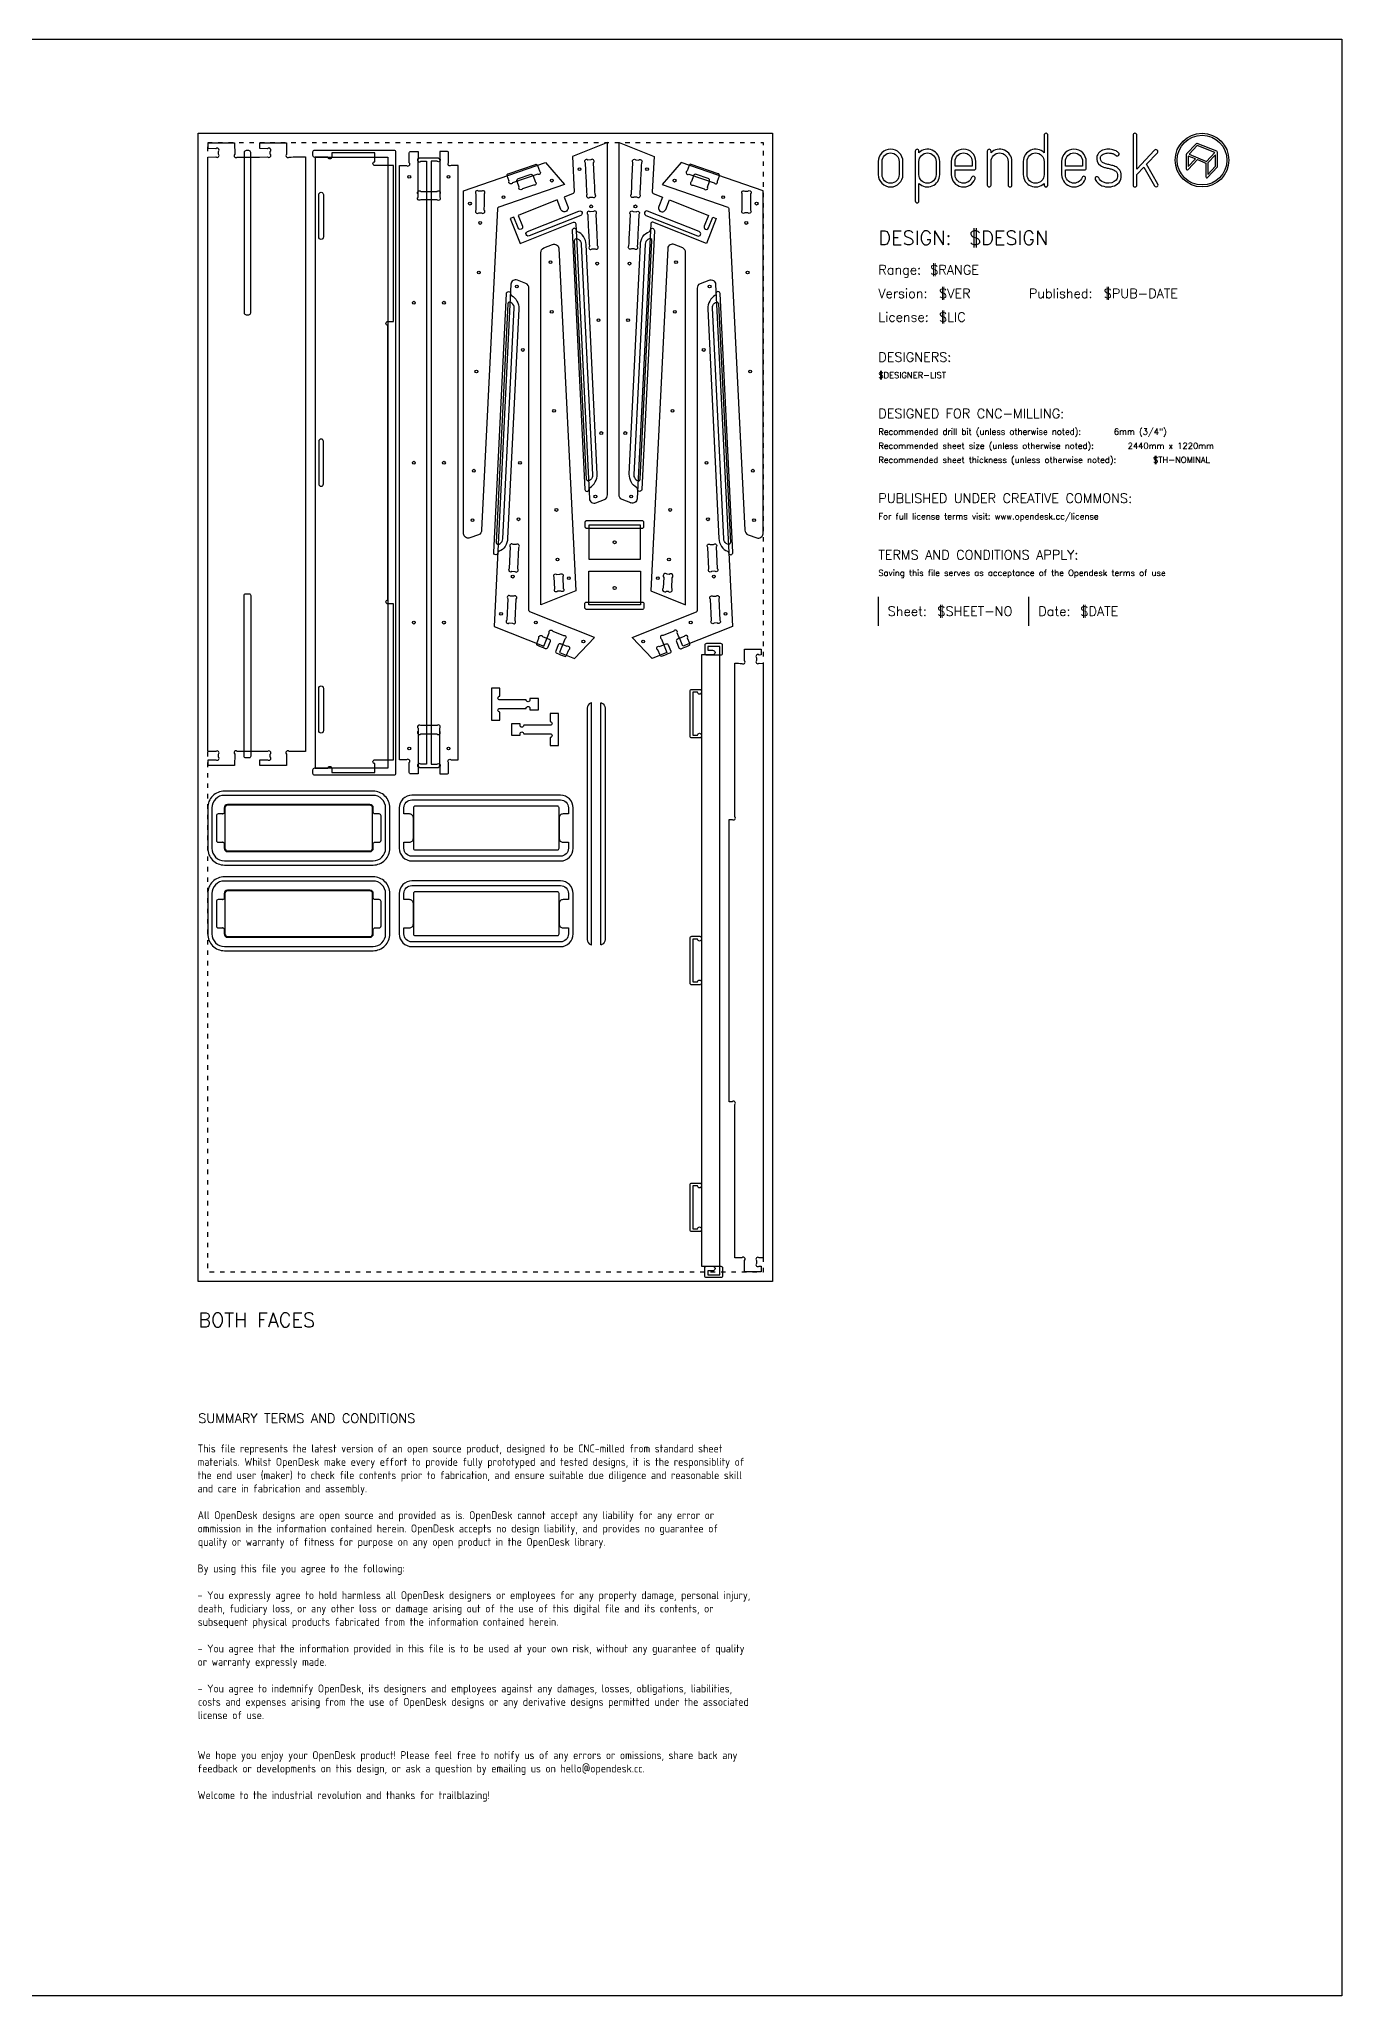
# Model space of a CAD drawing. Extents: x -300 to 5880, y -300 to 4158.
# Drawn here: x 3112 to 5880, y 0 to 4158 of the extents above; entities that cross this region are included whole.
import ezdxf
from ezdxf.enums import TextEntityAlignment as Align

# ---------------------------------------------------------------- set-up
doc = ezdxf.new("R2010")
doc.units = 0
doc.linetypes.add('DGN_STYLE_5', pattern=[22.17944, 9.505474, -12.673965])
doc.layers.add('00-NOPRINT_TEXT', color=7, linetype='CONTINUOUS')
doc.layers.add('00_NOPRINT_TOLERANCE', color=7, linetype='DGN_STYLE_5')
doc.layers.add('BOARD_$TH-NOMINAL', color=3, linetype='CONTINUOUS', lineweight=30)
for name, color, linetype, true_color in [('TOP-CUT-INSIDE_18MM', 1, 'CONTINUOUS', 0xff1c00), ('TOP-CUT-OUTSIDE_18MM', 220, 'CONTINUOUS', 0xff00d1), ('TOP-HOLE-6MM-DIAM_14MM', 220, 'CONTINUOUS', 0xff00c7), ('TOP-POCKET-INSIDE_06MM', 6, 'CONTINUOUS', 0xff00e0), ('TOP-POCKET-INSIDE_08MM', 40, 'CONTINUOUS', 0xffac00), ('TOP-POCKET-INSIDE_09MM', 60, 'CONTINUOUS', 0xb0ff00), ('TOP-POCKET-INSIDE_12MM', 140, 'CONTINUOUS', 0x00b1ff), ('TOP-POCKET-OUTSIDE_06MM', 190, 'CONTINUOUS', 0x7900ff), ('TOP-POCKET-OUTSIDE_12MM', 120, 'CONTINUOUS', 0x00ffa8)]:
    doc.layers.add(name, color=color, linetype=linetype, true_color=true_color)
doc.styles.add('OD-ISOCP-17', font='isocp.shx', dxfattribs={"height": 17})
doc.styles.add('OD-SIMPLEX-13', font='simplex.shx', dxfattribs={"height": 13})
doc.styles.add('OD-SIMPLEX-20', font='simplex.shx', dxfattribs={"height": 20})
doc.styles.add('OD-SIMPLEX-30', font='simplex.shx', dxfattribs={"height": 30})

msp = doc.modelspace()

# ---------------------------------------------------------------- linework, layer by layer
at = {"layer": '00-NOPRINT_TEXT', "color": 7}
for p, q in [((4895, 2973), (4895, 2911.3)), ((5214.8, 2911.3), (5214.8, 2973))]:
    msp.add_line(p, q, dxfattribs=at)
at = {"layer": '00-NOPRINT_TEXT', "flags": 128}
msp.add_lwpolyline([(0, 4158), (5880, 4158), (5880, 0), (0, 0)], close=True, dxfattribs=at)
at = {"layer": '00-NOPRINT_TEXT'}
for points in [[(5203, 3870.1, 0.662711), (5247.4, 3851.4), (5247.4, 3848, 1), (5255.3, 3848), (5255.3, 3954, 1), (5247.4, 3954), (5247.4, 3916.7, 0.662711), (5203, 3898)], [(5459.1, 3886), (5482.1, 3846, 1), (5489, 3850), (5464.8, 3892.1), (5487.9, 3916.6, 1), (5482.1, 3922), (5444.4, 3881.9), (5444.4, 3954, 1), (5436.4, 3954), (5436.4, 3848, 1), (5444.4, 3848), (5444.4, 3870.4)], [(4895, 3898), (4895, 3870.1, 1), (4947.3, 3870.1), (4947.3, 3898, 1)], [(4939.3, 3898), (4939.3, 3870.1, -1), (4902.9, 3870.1), (4902.9, 3898, -1)], [(5025.6, 3898, 0.662711), (4981.3, 3916.7), (4981.3, 3920.1, 1), (4973.4, 3920.1), (4973.4, 3814.1, 1), (4981.3, 3814.1), (4981.3, 3851.4, 0.662711), (5025.6, 3870.1)], [(4981.3, 3898, -1), (5017.7, 3898), (5017.7, 3870.1, -1), (4981.3, 3870.1)], [(5102.3, 3898, 1), (5050, 3898), (5050, 3870.1, 0.839291), (5100.7, 3861.2, 1), (5093.3, 3863.9, -0.839291), (5058, 3870.1), (5058, 3880.1), (5098.3, 3880.1, 0.414214), (5102.3, 3884.1)], [(5094.4, 3888.1), (5058, 3888.1), (5058, 3898, -1), (5094.4, 3898)], [(5178.9, 3898, 0.662711), (5134.5, 3916.7), (5134.5, 3920.1, 1), (5126.6, 3920.1), (5126.6, 3848, 1), (5134.5, 3848), (5134.5, 3898, -1), (5170.9, 3898), (5170.9, 3848, 1), (5178.9, 3848)], [(5247.4, 3870.1, -1), (5211, 3870.1), (5211, 3898, -1), (5247.4, 3898)], [(5336.9, 3898, 1), (5284.6, 3898), (5284.6, 3870.1, 0.839291), (5335.3, 3861.2, 1), (5327.9, 3863.9, -0.839291), (5292.6, 3870.1), (5292.6, 3880.1), (5332.9, 3880.1, 0.414214), (5336.9, 3884.1)], [(5329, 3888.1), (5292.6, 3888.1), (5292.6, 3898, -1), (5329, 3898)], [(5400.1, 3920.3, 0.045707), (5395.6, 3922.3, 0.040194), (5390.8, 3923.5, 0.040556), (5383.5, 3924, 0.094973), (5371.7, 3921.8, 0.070872), (5365.8, 3918.4, 0.048346), (5363.1, 3915.9, 0.04488), (5361.1, 3913.1, 0.072273), (5359.4, 3908.6, 0.309308), (5366.9, 3889.4, 0.053458), (5372, 3886.7, 0.041245), (5379.1, 3884.5, -0.005863), (5387.4, 3882.6, -0.030773), (5394.7, 3880.3, -0.132607), (5400.9, 3875.8, -0.093408), (5402.4, 3872.9, -0.14847), (5402.6, 3862.7, -0.201639), (5396.5, 3855.2, -0.222831), (5373.2, 3853.9, -0.190617), (5363.3, 3863.4, 1), (5356.1, 3860, 0.190617), (5370.2, 3846.5, 0.222831), (5400.2, 3848.2, 0.201639), (5410.2, 3860.4, 0.14847), (5410, 3875.3, 0.093408), (5407, 3880.8, 0.132607), (5397.5, 3887.7, 0.030773), (5389.3, 3890.3, 0.005863), (5380.8, 3892.3, -0.041245), (5374.9, 3894.1, -0.053458), (5371.4, 3896, -0.305258), (5367.1, 3906.7, -0.07419), (5368, 3909.1, -0.042878), (5369.1, 3910.7, -0.048346), (5370.7, 3912.1, -0.070872), (5374.6, 3914.4, -0.094973), (5383.5, 3916.1, -0.040556), (5389.6, 3915.6, -0.040194), (5393.1, 3914.7, -0.045707), (5396.3, 3913.3, -0.062202), (5400.1, 3910.6, 1), (5405.5, 3916.4, 0.062202)], [(5615.1, 3885.8, 0.190898), (5615.7, 3887.3), (5615.7, 3917.6, 0.306072), (5614.4, 3919.6), (5572.8, 3936.3, 0.309065), (5570.5, 3935.8), (5550.1, 3914, 0.190898), (5549.5, 3912.6), (5549.5, 3882.2, 0.679405), (5553.1, 3880.8), (5572.9, 3901.9), (5591.1, 3894.5), (5591.1, 3865.5, 0.679405), (5594.7, 3864.1)]]:
    msp.add_lwpolyline(points, format="xyb", close=True, dxfattribs=at)
for points in [[(5553.7, 3909.6), (5553.7, 3887.4), (5568.8, 3903.5)], [(5592.6, 3898.3), (5610, 3916.9), (5572.6, 3931.9), (5555.2, 3913.4)], [(5595.2, 3870.7), (5611.5, 3888.1), (5611.5, 3912.4), (5595.2, 3895.1)]]:
    msp.add_lwpolyline(points, close=True, dxfattribs=at)
for radius in [57, 52.9]:
    msp.add_circle((5582.9, 3901), radius, dxfattribs=at)
at = {"layer": '00_NOPRINT_TOLERANCE', "flags": 128}
for points in [[(3450, 3958), (4670, 3958), (4670, 1518), (3450, 1518)], [(3470, 3938), (4650, 3938), (4650, 1538), (3470, 1538)]]:
    msp.add_lwpolyline(points, close=True, dxfattribs=at)
at = {"layer": 'BOARD_$TH-NOMINAL', "flags": 128}
msp.add_lwpolyline([(3450, 3958), (4670, 3958), (4670, 1518), (3450, 1518)], close=True, dxfattribs=at)
at = {"layer": 'TOP-CUT-INSIDE_18MM', "linetype": 'Continuous'}
for points in [[(3716, 3827.5), (3716, 3737.5, -1), (3706, 3737.5), (3706, 3827.5, -1)], [(3716, 3213), (3716, 3303, 1), (3706, 3303), (3706, 3213, 1)], [(4125.6, 3083.9), (4118.9, 3084.2, 1), (4113, 3078.8), (4110.7, 3033.2, 1), (4116.1, 3027.3), (4122.8, 3026.9, 1), (4128.7, 3032.3), (4130.9, 3077.9, 1)], [(4538, 3083.9), (4544.7, 3084.2, -1), (4550.6, 3078.8), (4552.9, 3033.2, -1), (4547.5, 3027.3), (4540.8, 3026.9, -1), (4534.9, 3032.3), (4532.7, 3077.9, -1)], [(4224.4, 3015.5), (4225.6, 2990.8, -1), (4220.3, 2984.9), (4213.6, 2984.6, -1), (4207.7, 2990), (4206.5, 3014.6, -1), (4211.8, 3020.5), (4218.5, 3020.9, -1)], [(4456, 2991.4), (4457.1, 3013.2, 1), (4450.4, 3020.6), (4446.5, 3020.8, 1), (4439.1, 3014.1), (4438, 2992.3, 1), (4444.7, 2984.8), (4448.6, 2984.7, 1)], [(4120.2, 2974), (4113.5, 2974.3, 1), (4107.6, 2969), (4105.3, 2923.3, 1), (4110.7, 2917.4), (4117.4, 2917.1, 1), (4123.3, 2922.4), (4125.5, 2968.1, 1)], [(4543.4, 2974), (4550.1, 2974.3, -1), (4556, 2969), (4558.3, 2923.3, -1), (4552.9, 2917.4), (4546.2, 2917.1, -1), (4540.3, 2922.4), (4538.1, 2968.1, -1)], [(3716, 2778.5), (3716, 2688.5, -1), (3706, 2688.5), (3706, 2778.5, -1)]]:
    msp.add_lwpolyline(points, format="xyb", close=True, dxfattribs=at)
at = {"layer": 'TOP-CUT-INSIDE_18MM'}
for points in [[(3834.5, 2511.5), (3825.3, 2511.5, -0.414214), (3821.8, 2515), (3821.8, 2524.5, 0.414214), (3814.8, 2531.5), (3512.2, 2531.5, 0.414214), (3505.2, 2524.5), (3505.2, 2515, -0.414214), (3501.7, 2511.5), (3502, 2511.5), (3492.5, 2511.5, 0.414214), (3488.5, 2507.5), (3488.5, 2455.5, 0.414214), (3492.5, 2451.5), (3502, 2451.5), (3501.7, 2451.5, -0.414214), (3505.2, 2448), (3505.2, 2438.5, 0.414214), (3512.2, 2431.5), (3814.8, 2431.5, 0.414214), (3821.8, 2438.5), (3821.8, 2448, -0.414214), (3825.3, 2451.5), (3834.5, 2451.5, 0.414214), (3838.5, 2455.5), (3838.5, 2507.5, 0.414214)], [(3834.5, 2329.5), (3825.3, 2329.5, -0.414214), (3821.8, 2333), (3821.8, 2342.5, 0.414214), (3814.8, 2349.5), (3512.2, 2349.5, 0.414214), (3505.2, 2342.5), (3505.2, 2333, -0.414214), (3501.7, 2329.5), (3502, 2329.5), (3492.5, 2329.5, 0.414214), (3488.5, 2325.5), (3488.5, 2273.5, 0.414214), (3492.5, 2269.5), (3502, 2269.5), (3501.7, 2269.5, -0.414214), (3505.2, 2266), (3505.2, 2256.5, 0.414214), (3512.2, 2249.5), (3814.8, 2249.5, 0.414214), (3821.8, 2256.5), (3821.8, 2266, -0.414214), (3825.3, 2269.5), (3834.5, 2269.5, 0.414214), (3838.5, 2273.5), (3838.5, 2325.5, 0.414214)]]:
    msp.add_lwpolyline(points, format="xyb", close=True, dxfattribs=at)
for centre in [(4334.7, 3088.9), (4334.7, 2991.7)]:
    msp.add_circle(centre, 3.2, dxfattribs=at)
at = {"layer": 'TOP-CUT-OUTSIDE_18MM', "linetype": 'Continuous'}
for p, q in [((4126.9, 2890.7), (4126.9, 2890.7)), ((4536.7, 2890.7), (4536.7, 2890.7))]:
    msp.add_line(p, q, dxfattribs=at)
for points in [[(3487.3, 3907.8, 1), (3493, 3913.5), (3493, 3919.5, 1), (3487.3, 3925.2), (3471, 3925.5), (3471, 3937.5), (3527.2, 3937.5), (3527.3, 3913.2, 1), (3532.9, 3907.5), (3580, 3907.5), (3597.3, 3907.8, 1), (3603, 3913.5), (3603, 3919.5, 1), (3597.3, 3925.2), (3581, 3925.5), (3581, 3937.5), (3637.3, 3937.5), (3637.3, 3913.2, 1), (3642.9, 3907.5, 0.002849), (3678, 3907.9), (3678, 2644.1, 0.002849), (3642.9, 2644.5, 1), (3637.3, 2638.8), (3637.3, 2614.5), (3581, 2614.5), (3581, 2626.5), (3597.3, 2626.8, 1), (3603, 2632.5), (3603, 2638.5, 1), (3597.3, 2644.2), (3580, 2644.5), (3532.9, 2644.5, 1), (3527.3, 2638.8), (3527.2, 2614.5), (3471, 2614.5), (3471, 2626.5), (3487.3, 2626.8, 1), (3493, 2632.5), (3493, 2638.5, 1), (3487.3, 2644.2), (3470, 2644.5), (3470, 3907.5)], [(3892.6, 3889.5, 1), (3898.3, 3895.2), (3898.3, 3916.5, -0.414214), (3901.3, 3919.5), (3917, 3919.5), (3917, 3904.2, 1), (3922.7, 3898.5), (3935, 3898.5), (3935, 2617.5), (3922.7, 2617.5, 1), (3917, 2611.8), (3917, 2596.5), (3901.3, 2596.5, -0.414214), (3898.3, 2599.5), (3898.3, 2620.8, 1), (3892.6, 2626.5), (3877.8, 2626.5), (3877.8, 3889.5)], [(3987.3, 3889.5, -1), (3981.7, 3895.2), (3981.7, 3916.5, 0.414214), (3978.7, 3919.5), (3962.9, 3919.5), (3962.9, 3904.2, -1), (3957.3, 3898.5), (3945, 3898.5), (3945, 2617.5), (3957.3, 2617.5, -1), (3962.9, 2611.8), (3962.9, 2596.5), (3978.7, 2596.5, 0.414214), (3981.7, 2599.5), (3981.7, 2620.8, -1), (3987.3, 2626.5), (4002.2, 2626.5), (4002.2, 3889.5)], [(4641.7, 1568.2, 1), (4636, 1562.5), (4636, 1556.5, 1), (4641.7, 1550.8), (4646, 1550.5), (4646, 1538.5), (4610.8, 1538.5), (4610.7, 1562.8, 1), (4605.1, 1568.5, 0.006621), (4590, 1568.1), (4590, 1894.3, 1), (4584.3, 1900), (4578, 1900), (4578, 2500), (4584.3, 2500, 1), (4590, 2505.7), (4590, 2831.9, 0.006621), (4605.1, 2831.5, 1), (4610.7, 2837.2), (4610.8, 2861.5), (4646, 2861.5), (4646, 2849.5), (4641.7, 2849.2, 1), (4636, 2843.5), (4636, 2837.5, 1), (4641.7, 2831.8), (4650, 2831.5), (4650, 1568.5)]]:
    msp.add_lwpolyline(points, format="xyb", close=True, dxfattribs=at)
at = {"layer": 'TOP-CUT-OUTSIDE_18MM'}
for points in [[(3852.8, 3550, -1), (3852.8, 3558), (3865, 3558), (3865, 3889.5), (3825, 3889.5, -1), (3825, 3897.5), (3825, 3916.5), (3733.5, 3916.5), (3733.5, 3907.5, -1), (3725.5, 3907.5), (3698, 3907.5), (3698, 2608.5), (3725.5, 2608.5, -1), (3733.5, 2608.5), (3733.5, 2599.5), (3825, 2599.5), (3825, 2618.5, -1), (3825, 2626.5), (3865, 2626.5), (3865, 2958), (3852.8, 2958, -1), (3852.8, 2966)], [(4319.3, 3938), (4245.2, 3908.4), (4248.9, 3833.3, -0.320521), (4246.7, 3829.9), (4227.4, 3822.2), (4235.3, 3802.3, -1.000001), (4220.2, 3796.3), (4212.3, 3816.2), (4129.6, 3783.2), (4138.7, 3760.4, -1), (4129.4, 3756.7), (4120.3, 3779.5), (4112.9, 3776.5), (4134, 3723.6), (4247.4, 3768.8, -0.514553), (4252.2, 3765.7), (4281.2, 3181.3, 0.514543), (4294.9, 3172.5), (4294.8, 3172.5), (4313.1, 3179.7, 0.334209), (4319.3, 3190)], [(4344.3, 3938), (4418.4, 3908.4), (4414.7, 3833.3, 0.320521), (4416.9, 3829.9), (4436.2, 3822.2), (4428.3, 3802.3, 1.000001), (4443.4, 3796.3), (4451.3, 3816.2), (4534, 3783.2), (4524.9, 3760.4, 1), (4534.2, 3756.7), (4543.3, 3779.5), (4550.7, 3776.5), (4529.6, 3723.6), (4416.2, 3768.8, 0.514553), (4411.4, 3765.7), (4382.4, 3181.3, -0.514543), (4368.7, 3172.5), (4368.8, 3172.5), (4350.5, 3179.7, -0.334209), (4344.3, 3190)], [(4013.6, 3835.9), (4187.8, 3895.6), (4227.9, 3848.9), (4088.3, 3801, 0.306932), (4086, 3797.9), (4052.1, 3114.7, -0.334209), (4045.4, 3104.7), (4026.8, 3098.3, -0.485193), (4013.6, 3106.9)], [(4650, 3835.9), (4475.8, 3895.6), (4435.7, 3848.9), (4575.3, 3801, -0.306932), (4577.6, 3797.9), (4611.5, 3114.7, 0.334209), (4618.3, 3104.7), (4636.8, 3098.3, 0.485193), (4650, 3106.9)], [(4252.3, 2985.6), (4178.1, 2956), (4178.1, 3017.6), (4178.1, 3704, -0.334209), (4184.3, 3714.3), (4202.5, 3721.5, -0.485193), (4216.1, 3713.7)], [(4411.3, 2985.6), (4485.5, 2956), (4485.5, 3017.6), (4485.5, 3704, 0.334209), (4479.3, 3714.3), (4461.1, 3721.5, 0.485193), (4447.5, 3713.7)], [(4229.2, 2883.3), (4217.7, 2854.5), (4249.5, 2841.8), (4291.8, 2886.5), (4154.8, 2941.2, -0.306929), (4152.6, 2944.4), (4152.6, 3628.5, 0.334209), (4146.3, 3638.8), (4128.1, 3646), (4128.1, 3646, 0.514543), (4114.4, 3637.2), (4078.4, 2910.1), (4184.2, 2867.9, -0.004605), (4195.8, 2896.6, -1), (4203.1, 2899.8), (4226.1, 2890.6, -1)], [(4434.4, 2883.3), (4445.9, 2854.5), (4414.1, 2841.8), (4371.8, 2886.5), (4508.8, 2941.2, 0.306929), (4511, 2944.4), (4511, 3628.5, -0.334209), (4517.3, 3638.8), (4535.5, 3646), (4535.5, 3646, -0.514543), (4549.2, 3637.2), (4585.2, 2910.1), (4479.4, 2867.9, 0.004605), (4467.8, 2896.6, 1), (4460.5, 2899.8), (4437.5, 2890.6, 1)], [(4519, 2245.5, -1), (4511, 2245.5), (4501, 2245.5), (4501, 2154.5), (4511, 2154.5, -1), (4519, 2154.5), (4519, 1721, -1), (4511, 1721), (4501, 1721), (4501, 1630), (4511, 1630, -1), (4519, 1630), (4519, 1550.5), (4543, 1550.5, -1), (4543, 1540.5), (4533, 1540.5), (4533, 1532.5), (4558, 1532.5), (4558, 2867.5), (4533, 2867.5), (4533, 2859.5), (4543, 2859.5, -1), (4543, 2849.5), (4519, 2849.5), (4519, 2770, -1), (4511, 2770), (4501, 2770), (4501, 2679), (4511, 2679, -1), (4519, 2679)], [(4146.7, 2735.9, -1), (4154.7, 2735.9), (4154.7, 2732.9), (4172.7, 2732.9), (4172.7, 2756.9), (4154.7, 2756.9), (4154.7, 2753.9, -1), (4146.7, 2753.9), (4090.7, 2753.9, -1), (4090.7, 2761.9), (4090.7, 2778.9), (4072.7, 2778.9), (4072.7, 2710.9), (4090.7, 2710.9), (4090.7, 2727.9, -1), (4090.7, 2735.9)], [(4276.6, 2736.2), (4276.6, 2244.9, 0.294716), (4283.7, 2233.9, 0.142895), (4285.6, 2233.7), (4285.6, 2747.4, 0.142895), (4283.7, 2747.1, 0.294716)], [(4314.6, 2736.2), (4314.6, 2244.9, -0.294716), (4307.5, 2233.9, -0.142895), (4305.6, 2233.7), (4305.6, 2747.4, -0.142895), (4307.5, 2747.1, -0.294716)], [(4141.7, 2699.9, -1), (4133.7, 2699.9), (4133.7, 2702.9), (4115.7, 2702.9), (4115.7, 2678.9), (4133.7, 2678.9), (4133.7, 2681.9, -1), (4141.7, 2681.9), (4197.7, 2681.9, -1), (4197.7, 2673.9), (4197.7, 2656.9), (4215.7, 2656.9), (4215.7, 2724.9), (4197.7, 2724.9), (4197.7, 2707.9, -1), (4197.7, 2699.9)], [(3505.5, 2551, 0.414214), (3479, 2524.5), (3479, 2438.5, 0.414214), (3505.5, 2412), (3821.5, 2412, 0.414214), (3848, 2438.5), (3848, 2524.5, 0.414214), (3821.5, 2551)], [(3887, 2451.5), (3898.5, 2451.5, 0.414214), (3907, 2460), (3907, 2503, 0.414214), (3898.5, 2511.5), (3887, 2511.5), (3887, 2524.5, -0.414214), (3903.8, 2541.3), (4219.8, 2541.3, -0.414214), (4236.6, 2524.5), (4236.6, 2511.5), (4225.1, 2511.5, 0.414214), (4216.6, 2503), (4216.6, 2460, 0.414214), (4225.1, 2451.5), (4236.6, 2451.5), (4236.6, 2438.5, -0.414214), (4219.8, 2421.7), (3903.8, 2421.7, -0.414214), (3887, 2438.5)], [(3505.5, 2369, 0.414214), (3479, 2342.5), (3479, 2256.5, 0.414214), (3505.5, 2230), (3821.5, 2230, 0.414214), (3848, 2256.5), (3848, 2342.5, 0.414214), (3821.5, 2369)], [(3887, 2269.5), (3898.5, 2269.5, 0.414214), (3907, 2278), (3907, 2321, 0.414214), (3898.5, 2329.5), (3887, 2329.5), (3887, 2342.5, -0.414214), (3903.8, 2359.3), (4219.8, 2359.3, -0.414214), (4236.6, 2342.5), (4236.6, 2329.5), (4225.1, 2329.5, 0.414214), (4216.6, 2321), (4216.6, 2278, 0.414214), (4225.1, 2269.5), (4236.6, 2269.5), (4236.6, 2256.5, -0.414214), (4219.8, 2239.7), (3903.8, 2239.7, -0.414214), (3887, 2256.5)]]:
    msp.add_lwpolyline(points, format="xyb", close=True, dxfattribs=at)
for points in [[(4279.7, 3052.8), (4389.7, 3052.8), (4389.7, 3125), (4279.7, 3124.9)], [(4279.7, 3027.8), (4389.7, 3027.8), (4389.7, 2955.6), (4279.7, 2955.6)]]:
    msp.add_lwpolyline(points, close=True, dxfattribs=at)
at = {"layer": 'TOP-HOLE-6MM-DIAM_14MM', "linetype": 'Continuous'}
for centre in [(3898.3, 3865.4), (3981.7, 3865.4), (4260.1, 3881.6), (4403.5, 3881.6), (4201.4, 3857.3), (4462.2, 3857.3), (4027.2, 3808.4), (4098.4, 3822), (4284.8, 3802.6), (4378.8, 3802.6), (4565.2, 3822), (4636.4, 3808.4), (4049.1, 3767.3), (4614.5, 3767.3), (4046.3, 3662.1), (4198.5, 3683.9), (4297.4, 3680.9), (4366.2, 3680.9), (4465.1, 3683.9), (4617.3, 3662.1), (4127, 3632.4), (4536.6, 3632.4), (3908, 3597.9), (3972, 3597.9), (4201, 3578.6), (4462.6, 3578.6), (4300.4, 3560.9), (4363.2, 3560.9), (4139.6, 3497.5), (4524, 3497.5), (4040.9, 3451.6), (4622.7, 3451.6), (4206, 3368.1), (4457.6, 3368.1), (4306.3, 3321), (4357.3, 3321), (3908, 3258), (3972, 3258), (4035.4, 3241), (4133.6, 3257.5), (4530, 3257.5), (4628.2, 3241), (4210.9, 3157.5), (4293.8, 3186.1), (4369.8, 3186.1), (4452.7, 3157.5), (4032.7, 3135.8), (4130.6, 3137.6), (4533, 3137.6), (4630.9, 3135.8), (4213.4, 3052.3), (4450.2, 3052.3), (4118.1, 3015.9), (4237.3, 3012.4), (4426.3, 3012.4), (4545.5, 3015.9), (3908, 2918.1), (3972, 2918.1), (4093.3, 2936.9), (4167.2, 2918.4), (4496.4, 2918.4), (4570.3, 2936.9), (4268.3, 2878), (4395.3, 2878), (3898.3, 2650.6), (3898.3, 2650.6), (3981.7, 2650.6), (3981.7, 2650.6)]:
    msp.add_circle(centre, 3, dxfattribs=at)
at = {"layer": 'TOP-POCKET-INSIDE_06MM'}
for points in [[(4271.4, 3201.2, 1), (4280.4, 3201.7), (4280.5, 3202.7), (4280.9, 3203.7), (4281.7, 3204.5), (4282.5, 3205.1), (4285.6, 3207.3), (4288.6, 3210), (4291.3, 3213.3), (4293.6, 3217), (4295.5, 3221.1), (4296.8, 3225.3), (4297.6, 3229.6), (4297.9, 3233.7), (4274, 3721.6), (4273.6, 3726), (4272.6, 3730.3), (4271, 3734.5), (4268.8, 3738.4), (4266, 3741.9), (4262.8, 3744.8), (4259.3, 3747), (4255.7, 3748.6), (4255.8, 3748.6), (4254.9, 3749), (4254.1, 3749.8), (4253.6, 3750.7), (4253.4, 3751.7, 1), (4244.4, 3751.3)], [(4392.2, 3201.2, -1), (4383.2, 3201.7), (4383.1, 3202.7), (4382.7, 3203.7), (4381.9, 3204.5), (4381.1, 3205.1), (4378, 3207.3), (4375, 3210), (4372.3, 3213.3), (4370, 3217), (4368.1, 3221.1), (4366.8, 3225.3), (4366, 3229.6), (4365.7, 3233.7), (4389.6, 3721.6), (4390, 3726), (4391, 3730.3), (4392.6, 3734.5), (4394.8, 3738.4), (4397.6, 3741.9), (4400.8, 3744.8), (4404.3, 3747), (4407.9, 3748.6), (4407.8, 3748.6), (4408.7, 3749), (4409.5, 3749.8), (4410, 3750.7), (4410.2, 3751.7, -1), (4419.2, 3751.3)], [(4104.7, 3617.2, -1), (4113.7, 3616.8), (4113.8, 3615.8), (4114.2, 3614.8), (4114.9, 3614), (4115.8, 3613.4), (4118.9, 3611.2), (4121.9, 3608.5), (4124.6, 3605.2), (4126.9, 3601.4), (4128.7, 3597.4), (4130.1, 3593.2), (4130.9, 3588.9), (4131.2, 3584.8), (4107.2, 3096.9), (4106.9, 3092.5), (4105.9, 3088.2), (4104.3, 3084), (4102.1, 3080), (4099.3, 3076.6), (4096.1, 3073.7), (4092.6, 3071.5), (4088.9, 3069.8), (4089.1, 3069.9), (4088.2, 3069.5), (4087.4, 3068.7), (4086.9, 3067.8), (4086.7, 3066.7, -1), (4077.7, 3067.2)], [(4558.9, 3617.2, 1), (4549.9, 3616.8), (4549.8, 3615.8), (4549.4, 3614.8), (4548.7, 3614), (4547.8, 3613.4), (4544.7, 3611.2), (4541.7, 3608.5), (4539, 3605.2), (4536.7, 3601.4), (4534.9, 3597.4), (4533.5, 3593.2), (4532.7, 3588.9), (4532.4, 3584.8), (4556.4, 3096.9), (4556.7, 3092.5), (4557.7, 3088.2), (4559.3, 3084), (4561.5, 3080), (4564.3, 3076.6), (4567.5, 3073.7), (4571, 3071.5), (4574.7, 3069.8), (4574.5, 3069.9), (4575.4, 3069.5), (4576.2, 3068.7), (4576.7, 3067.8), (4576.9, 3066.7, 1), (4585.9, 3067.2)], [(3505.5, 2560, 0.414214), (3470, 2524.5), (3470, 2438.5, 0.414214), (3505.5, 2403), (3821.5, 2403, 0.414214), (3857, 2438.5), (3857, 2524.5, 0.414214), (3821.5, 2560)], [(3505.5, 2378, 0.414214), (3470, 2342.5), (3470, 2256.5, 0.414214), (3505.5, 2221), (3821.5, 2221, 0.414214), (3857, 2256.5), (3857, 2342.5, 0.414214), (3821.5, 2378)]]:
    msp.add_lwpolyline(points, format="xyb", close=True, dxfattribs=at)
at = {"layer": 'TOP-POCKET-INSIDE_08MM', "linetype": 'Continuous'}
msp.add_lwpolyline([(3870, 2598.5), (3870, 3917.5, 0.414214), (3866, 3921.5), (3697, 3921.5, 0.414214), (3693, 3917.5), (3693, 3911.5, 0.414214), (3697, 3907.5), (3852.8, 3907.5), (3852.8, 2608.5), (3697, 2608.5, 0.414214), (3693, 2604.5), (3693, 2598.5, 0.414214), (3697, 2594.5), (3866, 2594.5, 0.414214)], format="xyb", close=True, dxfattribs=at)
at = {"layer": 'TOP-POCKET-INSIDE_08MM'}
for points in [[(4564, 2853), (4564, 2870, 0.414214), (4560.5, 2873.5), (4529.7, 2873.5, 0.414214), (4526.2, 2870), (4526.2, 2853, 0.414214), (4529.7, 2849.5), (4560.5, 2849.5, 0.414214)], [(4498.5, 2776), (4515.5, 2776, -0.414214), (4519, 2772.5), (4519, 2676.5, -0.414214), (4515.5, 2673), (4498.5, 2673, -0.414214), (4495, 2676.5), (4495, 2772.5, -0.414214)], [(4498.5, 2251.5), (4515.5, 2251.5, -0.414214), (4519, 2248), (4519, 2152, -0.414214), (4515.5, 2148.5), (4498.5, 2148.5, -0.414214), (4495, 2152), (4495, 2248, -0.414214)], [(4498.5, 1727), (4515.5, 1727, -0.414214), (4519, 1723.5), (4519, 1627.5, -0.414214), (4515.5, 1624), (4498.5, 1624, -0.414214), (4495, 1627.5), (4495, 1723.5, -0.414214)], [(4564, 1547), (4564, 1530, -0.414214), (4560.5, 1526.5), (4529.7, 1526.5, -0.414214), (4526.2, 1530), (4526.2, 1547, -0.414214), (4529.7, 1550.5), (4560.5, 1550.5, -0.414214)]]:
    msp.add_lwpolyline(points, format="xyb", close=True, dxfattribs=at)
at = {"layer": 'TOP-POCKET-INSIDE_09MM', "linetype": 'Continuous'}
msp.add_line((4108.6, 3856.9), (4108.6, 3856.8), dxfattribs=at)
for points in [[(3917, 3822.2), (3917, 3901.1, -0.414214), (3922, 3906.1), (3958, 3906.1, -0.414214), (3963, 3901.1), (3963, 3822.2, -1), (3957.3, 3816.5), (3922.6, 3816.5, -1)], [(4170.8, 3889.7), (4174.7, 3878, -1), (4171.2, 3870.8), (4117.6, 3852.5, -1), (4110.4, 3856), (4106.4, 3867.7, -0.414214), (4108.6, 3872.1), (4166.3, 3891.9, -0.414214)], [(4492.9, 3889.7), (4488.9, 3878, 1), (4492.4, 3870.8), (4546, 3852.5, 1), (4553.2, 3856), (4557.2, 3867.7, 0.414214), (4555, 3872.1), (4497.3, 3891.9, 0.414214)], [(4152.9, 3739.7, -1), (4149.2, 3749), (4258.9, 3792.7, -1), (4262.6, 3783.5)], [(4510.7, 3739.7, 1), (4514.4, 3749), (4404.7, 3792.7, 1), (4401, 3783.5)], [(4169.3, 2873.8), (4173.9, 2885.2, -1), (4181.3, 2888.4), (4193.7, 2883.5), (4195.8, 2882.6), (4196, 2882.5), (4196, 2882.5), (4196, 2882.5), (4196, 2882.5), (4196, 2882.5), (4196, 2882.5), (4196, 2882.5), (4196, 2882.5), (4195.6, 2882.7, -0.414212), (4197.6, 2878.1), (4192.2, 2864.7, -0.414215), (4187.7, 2862.7, 0.000181), (4171.3, 2869.2, -0.414214)], [(4232.5, 2848.6), (4237.1, 2860, 1), (4233.9, 2867.4), (4221.5, 2872.3), (4219.4, 2873.2), (4219.2, 2873.3), (4219.2, 2873.3), (4219.2, 2873.3), (4219.2, 2873.3), (4219.2, 2873.3), (4219.2, 2873.3), (4219.2, 2873.3), (4219.2, 2873.3), (4219.6, 2873.1, 0.414212), (4215, 2871.2), (4209.6, 2857.7, 0.414215), (4211.6, 2853.2, -0.000181), (4228, 2846.6, 0.414214)], [(4431.1, 2848.6), (4426.5, 2860, -1), (4429.7, 2867.4), (4442.1, 2872.3), (4444.2, 2873.2), (4444.4, 2873.3), (4444.4, 2873.3), (4444.4, 2873.3), (4444.4, 2873.3), (4444.4, 2873.3), (4444.4, 2873.3), (4444.4, 2873.3), (4444.4, 2873.3), (4444, 2873.1, -0.414212), (4448.6, 2871.2), (4454, 2857.7, -0.414215), (4452, 2853.2, 0.000181), (4435.6, 2846.6, -0.414214)], [(4494.3, 2873.8), (4489.7, 2885.2, 1), (4482.3, 2888.4), (4469.9, 2883.5), (4467.8, 2882.6), (4467.6, 2882.5), (4467.6, 2882.5), (4467.6, 2882.5), (4467.6, 2882.5), (4467.6, 2882.5), (4467.6, 2882.5), (4467.6, 2882.5), (4467.6, 2882.5), (4468, 2882.7, 0.414212), (4466, 2878.1), (4471.4, 2864.7, 0.414215), (4475.9, 2862.7, -0.000181), (4492.3, 2869.2, 0.414214)], [(3917, 2693.8), (3917, 2614.9, 0.414214), (3922, 2609.9), (3958, 2609.9, 0.414214), (3963, 2614.9), (3963, 2693.8, 1), (3957.3, 2699.5), (3922.6, 2699.5, 1)]]:
    msp.add_lwpolyline(points, format="xyb", close=True, dxfattribs=at)
at = {"layer": 'TOP-POCKET-INSIDE_09MM'}
for points in [[(4274.6, 3222.9), (4249.7, 3730, -0.605919), (4255.8, 3733.6), (4258.3, 3732.1, -0.245393), (4263.9, 3722.5), (4288, 3231.8, -0.245393), (4283.4, 3221.7), (4281, 3219.9, -0.605919)], [(4389, 3222.9), (4413.9, 3730, 0.605919), (4407.8, 3733.6), (4405.3, 3732.1, 0.245393), (4399.7, 3722.5), (4375.6, 3231.8, 0.245393), (4380.2, 3221.7), (4382.6, 3219.9, 0.605919)], [(4107.9, 3595.6), (4083, 3088.4, 0.605919), (4089.1, 3084.9), (4091.6, 3086.4, 0.245393), (4097.2, 3096), (4121.3, 3586.7, 0.245393), (4116.6, 3596.8), (4114.3, 3598.5, 0.605919)], [(4555.7, 3595.6), (4580.6, 3088.4, -0.605919), (4574.5, 3084.9), (4572, 3086.4, -0.245393), (4566.4, 3096), (4542.3, 3586.7, -0.245393), (4547, 3596.8), (4549.3, 3598.5, -0.605919)], [(4275.3, 3134.5, 0.414214), (4271.3, 3130.5), (4271.3, 3122.8, 0.414214), (4275.3, 3118.8), (4393, 3118.8, 0.414214), (4397, 3122.8), (4397, 3130.5, 0.414214), (4393, 3134.5)], [(4275.3, 2946, -0.414214), (4271.3, 2950), (4271.3, 2957.7, -0.414214), (4275.3, 2961.7), (4393, 2961.7, -0.414214), (4397, 2957.7), (4397, 2950, -0.414214), (4393, 2946)]]:
    msp.add_lwpolyline(points, format="xyb", close=True, dxfattribs=at)
at = {"layer": 'TOP-POCKET-INSIDE_12MM', "linetype": 'Continuous'}
for points in [[(3561.5, 3576.5), (3561.5, 3917.3, 0.414214), (3557.5, 3921.3), (3551.5, 3921.3, 0.414214), (3547.5, 3917.3), (3547.5, 3576.5, 0.414214), (3551.5, 3572.5), (3557.5, 3572.5, 0.414214)], [(4293.2, 3828.4, -0.008378), (4292.2, 3852.8), (4290.1, 3896, 1), (4284.2, 3901.4), (4277.4, 3901.1, 1), (4272, 3895.2, 0.002096), (4274.2, 3851.9, 0.008062), (4275.7, 3827.6, 1), (4281.7, 3822.2), (4287.8, 3822.5, 1)], [(4370.4, 3828.4, 0.008378), (4371.4, 3852.8), (4373.5, 3896, -1), (4379.4, 3901.4), (4386.2, 3901.1, -1), (4391.6, 3895.2, -0.002096), (4389.4, 3851.9, -0.008062), (4387.9, 3827.6, -1), (4381.9, 3822.2), (4375.8, 3822.5, -1)], [(3957.3, 3816.5), (3922.6, 3816.5, -1), (3917, 3822.2), (3917, 3828.8, -1), (3922.6, 3834.5), (3957.3, 3834.5, -1), (3963, 3828.8), (3963, 3822.2, -1)], [(4045.8, 3789), (4052, 3789, 1), (4057.7, 3794.6, 0.005869), (4057.9, 3829.3, 1), (4052.3, 3834.9), (4045.6, 3835, 1), (4039.9, 3829.3, 0.005816), (4040.1, 3794.6, 1)], [(4617.8, 3789), (4611.6, 3789, -1), (4605.9, 3794.6, -0.005869), (4605.7, 3829.3, -1), (4611.3, 3834.9), (4618, 3835, -1), (4623.7, 3829.3, -0.005816), (4623.5, 3794.6, -1)], [(4298.6, 3718.6, -0.008378), (4297.6, 3742.9), (4295.5, 3786.2, 1), (4289.6, 3791.5), (4282.8, 3791.2, 1), (4277.4, 3785.3, 0.002096), (4279.6, 3742, 0.008062), (4281.1, 3717.7, 1), (4287.1, 3712.3), (4293.2, 3712.6, 1)], [(4365, 3718.6, 0.008378), (4366, 3742.9), (4368.1, 3786.2, -1), (4374, 3791.5), (4380.8, 3791.2, -1), (4386.2, 3785.3, -0.002096), (4384, 3742, -0.008062), (4382.5, 3717.7, -1), (4376.5, 3712.3), (4370.4, 3712.6, -1)], [(3558, 2979.5, -0.414214), (3561.5, 2976), (3561.5, 2634.2, -0.414214), (3558, 2630.7), (3551, 2630.7, -0.414214), (3547.5, 2634.2), (3547.5, 2976, -0.414214), (3551, 2979.5)], [(3957.3, 2699.5), (3922.6, 2699.5, 1), (3917, 2693.8), (3917, 2687.2, 1), (3922.6, 2681.5), (3957.3, 2681.5, 1), (3963, 2687.2), (3963, 2693.8, 1)]]:
    msp.add_lwpolyline(points, format="xyb", close=True, dxfattribs=at)
for points in [[(4131.5, 3843.5), (4127.3, 3855.8, -0.414214), (4130.4, 3862.2), (4155, 3870.6, -0.414214), (4161.3, 3867.5), (4165.6, 3855.2, -1), (4162.1, 3848), (4138.7, 3840, -1), (4131.5, 3843.5)], [(4532.1, 3843.5), (4536.3, 3855.8, 0.414214), (4533.2, 3862.2), (4508.6, 3870.6, 0.414214), (4502.3, 3867.5), (4498, 3855.2, 1), (4501.5, 3848), (4524.9, 3840, 1), (4532.1, 3843.5)]]:
    msp.add_lwpolyline(points, format="xyb", dxfattribs=at)
at = {"layer": 'TOP-POCKET-INSIDE_12MM'}
for points in [[(3903.8, 2551.3, 0.414214), (3877, 2524.5), (3877, 2438.5, 0.414214), (3903.8, 2411.7), (4219.8, 2411.7, 0.414214), (4246.6, 2438.5), (4246.6, 2524.5, 0.414214), (4219.8, 2551.3)], [(3903.8, 2369.3, 0.414214), (3877, 2342.5), (3877, 2256.5, 0.414214), (3903.8, 2229.7), (4219.8, 2229.7, 0.414214), (4246.6, 2256.5), (4246.6, 2342.5, 0.414214), (4219.8, 2369.3)]]:
    msp.add_lwpolyline(points, format="xyb", close=True, dxfattribs=at)
at = {"layer": 'TOP-POCKET-OUTSIDE_06MM'}
for points in [[(3512.2, 2530, 0.414214), (3506.7, 2524.5), (3506.7, 2438.5, 0.414214), (3512.2, 2433), (3814.8, 2433, 0.414214), (3820.3, 2438.5), (3820.3, 2524.5, 0.414214), (3814.8, 2530)], [(3512.2, 2348, 0.414214), (3506.7, 2342.5), (3506.7, 2256.5, 0.414214), (3512.2, 2251), (3814.8, 2251, 0.414214), (3820.3, 2256.5), (3820.3, 2342.5, 0.414214), (3814.8, 2348)]]:
    msp.add_lwpolyline(points, format="xyb", close=True, dxfattribs=at)
at = {"layer": 'TOP-POCKET-OUTSIDE_12MM'}
for points in [[(3910.5, 2528, 0.414214), (3907, 2524.5), (3907, 2438.5, 0.414214), (3910.5, 2435), (4213.1, 2435, 0.414214), (4216.6, 2438.5), (4216.6, 2524.5, 0.414214), (4213.1, 2528)], [(3910.5, 2346, 0.414214), (3907, 2342.5), (3907, 2256.5, 0.414214), (3910.5, 2253), (4213.1, 2253, 0.414214), (4216.6, 2256.5), (4216.6, 2342.5, 0.414214), (4213.1, 2346)]]:
    msp.add_lwpolyline(points, format="xyb", close=True, dxfattribs=at)

# ---------------------------------------------------------------- texts
at = {"layer": '00-NOPRINT_TEXT'}
for s, height, style, p in [('DESIGN:', 30, 'OD-SIMPLEX-30', (4895, 3720.9)), ('$DESIGN', 30, 'OD-SIMPLEX-30', (5087.8, 3720.9)), ('Range:', 20, 'OD-SIMPLEX-20', (4895, 3657.9)), ('$RANGE', 20, 'OD-SIMPLEX-20', (5005.3, 3657.9)), ('Version:', 20, 'OD-SIMPLEX-20', (4895, 3607.7)), ('$VER', 20, 'OD-SIMPLEX-20', (5024.2, 3607.7)), ('Published:', 20, 'OD-SIMPLEX-20', (5214.8, 3607.7)), ('$PUB-DATE', 20, 'OD-SIMPLEX-20', (5374.1, 3607.7)), ('License:', 20, 'OD-SIMPLEX-20', (4895, 3557.4)), ('$LIC', 20, 'OD-SIMPLEX-20', (5024.2, 3557.4)), ('$DESIGNER-LIST', 13, 'OD-SIMPLEX-13', (4895, 3437.4)), ('DESIGNERS:', 20, 'OD-SIMPLEX-20', (4895, 3472.4)), ('DESIGNED FOR CNC-MILLING:', 20, 'OD-SIMPLEX-20', (4895, 3352.4)), ('Recommended drill bit (unless otherwise noted):', 13, 'OD-SIMPLEX-13', (4895, 3317.4)), ('6mm (3/4")', 13, 'OD-SIMPLEX-13', (5395.5, 3317.4)), ('Recommended sheet size (unless otherwise noted):', 13, 'OD-SIMPLEX-13', (4895, 3287.4)), ('2440mm x 1220mm', 13, 'OD-SIMPLEX-13', (5424.9, 3287.4)), ('Recommended sheet thickness (unless otherwise noted):', 13, 'OD-SIMPLEX-13', (4895, 3257.4)), ('$TH-NOMINAL', 13, 'OD-SIMPLEX-13', (5478.8, 3257.4)), ('PUBLISHED UNDER CREATIVE COMMONS:', 20, 'OD-SIMPLEX-20', (4895, 3172.4)), ('For full license terms visit: www.opendesk.cc/license', 13, 'OD-SIMPLEX-13', (4895, 3137.4)), ('TERMS AND CONDITIONS APPLY:', 20, 'OD-SIMPLEX-20', (4895, 3052.3)), ('Saving this file serves as acceptance of the Opendesk terms of use ', 13, 'OD-SIMPLEX-13', (4895, 3017.3)), ('Sheet:', 20, 'OD-SIMPLEX-20', (4915, 2932.3)), ('$SHEET-NO', 20, 'OD-SIMPLEX-20', (5020.6, 2932.3)), ('Date:', 20, 'OD-SIMPLEX-20', (5234.8, 2932.3)), ('$DATE', 20, 'OD-SIMPLEX-20', (5324.4, 2932.3))]:
    msp.add_text(s, height=height, dxfattribs=dict(at, style=style)).set_placement(p)
at = {"layer": '00-NOPRINT_TEXT', "color": 7}
for s, height, style, p in [('BOTH FACES', 30, 'OD-SIMPLEX-30', (3450, 1451.3)), ('SUMMARY TERMS AND CONDITIONS', 20, 'OD-SIMPLEX-20', (3450, 1237.4))]:
    msp.add_text(s, height=height, rotation=360, dxfattribs=dict(at, style=style)).set_placement(p, align=Align.TOP_LEFT)
at = {"layer": '00-NOPRINT_TEXT', "color": 7, "style": 'OD-ISOCP-17'}
for s, p in [('This file represents the latest version of an open source product, designed to be CNC-milled from standard sheet', (3448.5, 1154.7)), ('materials. Whilst OpenDesk make every effort to provide fully prototyped and tested designs, it is the responsiblity of', (3448.5, 1126.3)), ('the end user (maker) to check file contents prior to fabrication, and ensure suitable due diligence and reasonable skill', (3448.5, 1098)), ('and care in fabrication and assembly.', (3448.5, 1069.7)), ('All OpenDesk designs are open source and provided as is. OpenDesk cannot accept any liability for any error or', (3448.5, 1013)), ('ommission in the information contained herein. OpenDesk accepts no design liability, and provides no guarantee of', (3448.5, 984.7)), ('quality or warranty of fitness for purpose on any open product in the OpenDesk library.', (3449.1, 956.3)), ('By using this file you agree to the following:', (3448.5, 899.7)), ('- You expressly agree to hold harmless all OpenDesk designers or employees for any property damage, personal injury,', (3448.5, 843)), ('death, fudiciary loss, or any other loss or damage arising out of the use of this digital file and its contents, or', (3449.1, 814.7)), ('subsequent physical products fabricated from the information contained herein.', (3449, 786.3)), ('- You agree that the information provided in this file is to be used at your own risk, without any guarantee of quality', (3448.5, 729.7)), ('or warranty expressly made.', (3448.5, 701.3)), ('- You agree to indemnify OpenDesk, its designers and employees against any damages, losses, obligations, liabilities,', (3448.5, 644.7)), ('costs and expenses arising from the use of OpenDesk designs or any derivative designs permitted under the associated', (3449.1, 616.3)), ('license of use.', (3448.8, 588)), ('We hope you enjoy your OpenDesk product! Please feel free to notify us of any errors or omissions, share back any', (3448.5, 503)), ('feedback or developments on this design, or ask a question by emailing us on hello@opendesk.cc.', (3448.5, 474.7)), ('Welcome to the industrial revolution and thanks for trailblazing!', (3448.5, 418))]:
    msp.add_text(s, height=17, rotation=360, dxfattribs=at).set_placement(p)

doc.saveas('drawing.dxf')
